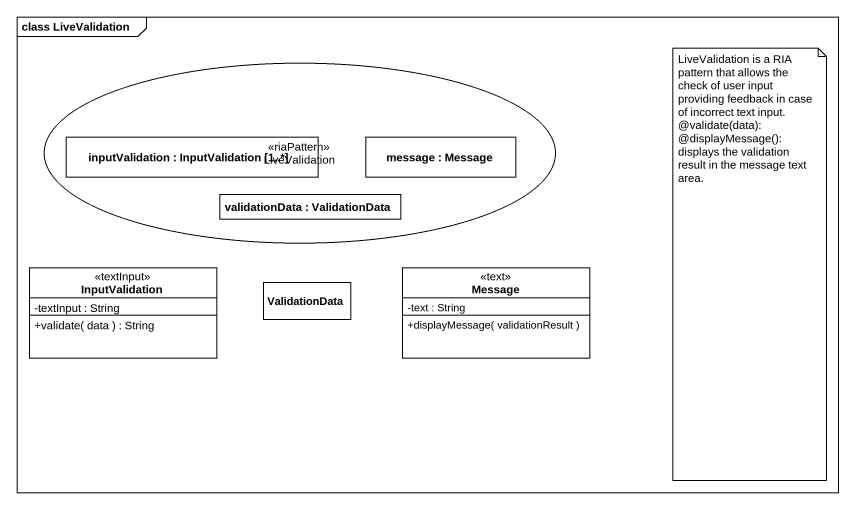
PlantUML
@startuml
mainframe class LiveValidation
allowmixing
hide circle
hide empty members
skinparam classAttributeIconSize 0
usecase LiveValidation <<riaPattern>>
rectangle "inputValidation : InputValidation [1..*]" as inputValidation
rectangle "message : Message" as message
rectangle "validationData : ValidationData" as validationData
class InputValidation <<textInput>> {
  -textInput : String
  +validate( data ) : String
}
class ValidationData
class Message <<text>> {
  -text : String
  +displayMessage( validationResult )
}
inputValidation -right- validationData
validationData -right- message
note as N1
  LiveValidation is a RIA pattern that allows the check of user input providing feedback in case of incorrect text input.
  ~@validate(data):
  ~@displayMessage(): displays the validation result in the message text area.
end note
@enduml
